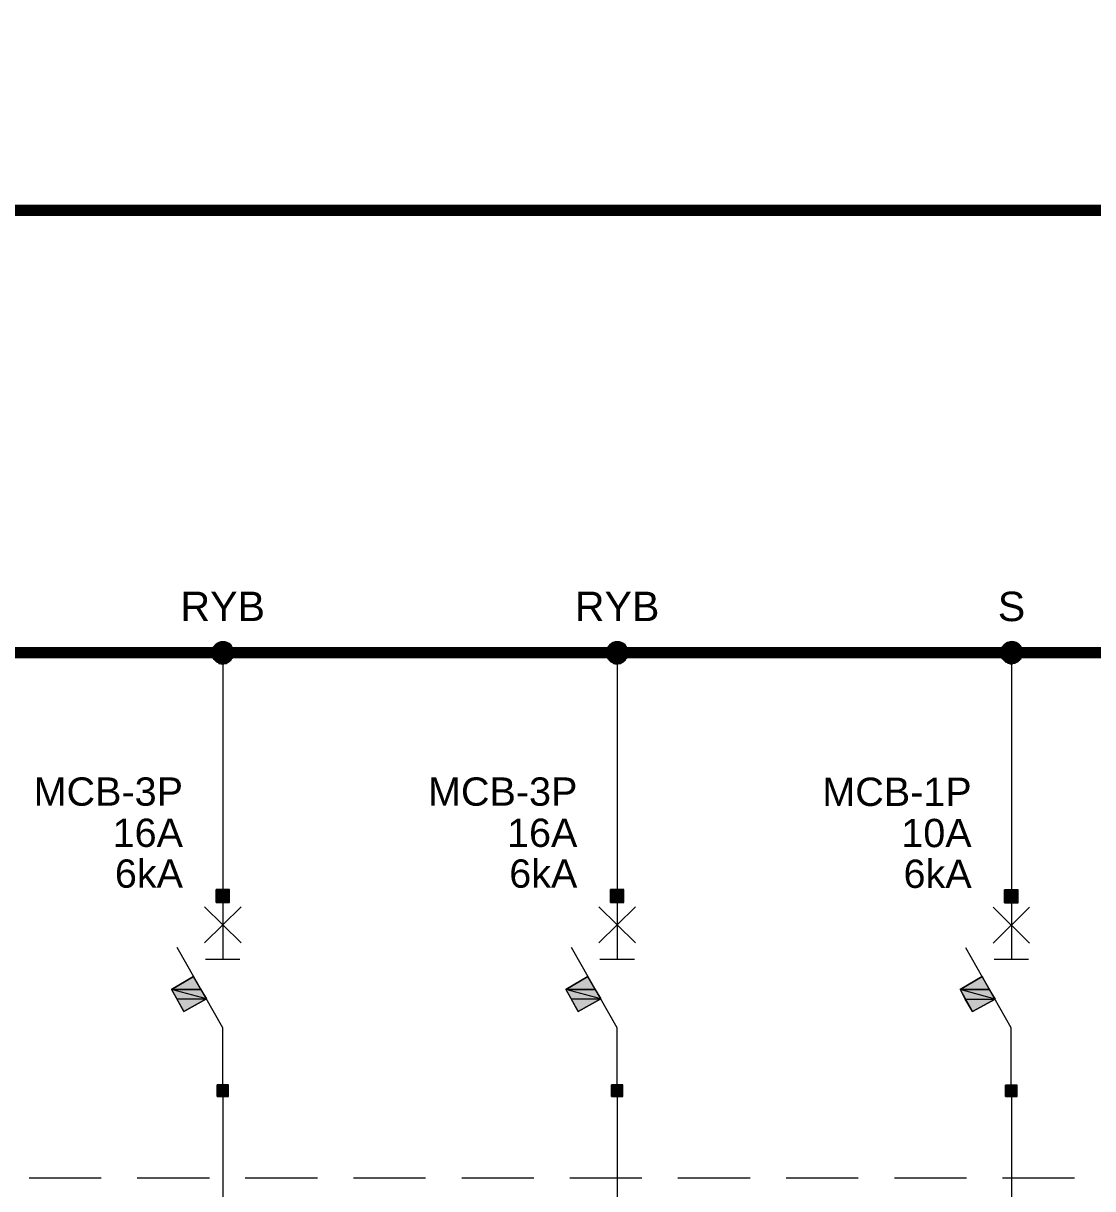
# Model space of a CAD drawing. Header units: millimetres. Extents: x -33055 to 42243, y -56860 to 24450.
# Drawn here: x 21385 to 30802, y -26714 to -16450 of the extents above; entities that cross this region are included whole.
import ezdxf
from ezdxf.enums import TextEntityAlignment as Align

# ---------------------------------------------------------------- set-up
doc = ezdxf.new("R2010")
doc.units = ezdxf.units.MM
for name, color, linetype in [('E-BUSBAR', 7, 'Continuous'), ('E-CTRL', 7, 'Continuous'), ('E-SLD', 7, 'Continuous'), ('E-TEXT', 7, 'Continuous')]:
    doc.layers.add(name, color=color, linetype=linetype)
doc.styles.add('ARIAL', font='arial.ttf')

msp = doc.modelspace()

# ---------------------------------------------------------------- hatches: boundary and pattern name
at = {"layer": 'E-SLD'}
h = msp.add_hatch(color=7, dxfattribs=at)
h.dxf.hatch_style = 1
h.paths.add_polyline_path([(23230, -21960), (23053, -21960), (23230, -21968), (23230, -21960)])
h.paths.add_polyline_path([(23053, -21960), (23230, -21968), (23048, -21968), (23053, -21960)])
h = msp.add_hatch(color=7, dxfattribs=at)
h.dxf.hatch_style = 1
h.paths.add_polyline_path([(23226, -21952), (23057, -21952), (23230, -21960), (23226, -21952)])
h.paths.add_polyline_path([(23057, -21952), (23230, -21960), (23053, -21960), (23057, -21952)])
h = msp.add_hatch(color=7, dxfattribs=at)
h.dxf.hatch_style = 1
h.paths.add_polyline_path([(23222, -21943), (23061, -21943), (23226, -21952), (23222, -21943)])
h.paths.add_polyline_path([(23061, -21943), (23226, -21952), (23057, -21952), (23061, -21943)])
h = msp.add_hatch(color=7, dxfattribs=at)
h.dxf.hatch_style = 1
h.paths.add_polyline_path([(23213, -21935), (23065, -21935), (23222, -21943), (23213, -21935)])
h.paths.add_polyline_path([(23065, -21935), (23222, -21943), (23061, -21943), (23065, -21935)])
h = msp.add_hatch(color=7, dxfattribs=at)
h.dxf.hatch_style = 1
h.paths.add_polyline_path([(23209, -21930), (23074, -21930), (23213, -21935), (23209, -21930)])
h.paths.add_polyline_path([(23074, -21930), (23213, -21935), (23065, -21935), (23074, -21930)])
h = msp.add_hatch(color=7, dxfattribs=at)
h.dxf.hatch_style = 1
h.paths.add_polyline_path([(23201, -21922), (23078, -21922), (23209, -21930), (23201, -21922)])
h.paths.add_polyline_path([(23078, -21922), (23209, -21930), (23074, -21930), (23078, -21922)])
h = msp.add_hatch(color=7, dxfattribs=at)
h.dxf.hatch_style = 1
h.paths.add_polyline_path([(23196, -21918), (23086, -21918), (23201, -21922), (23196, -21918)])
h.paths.add_polyline_path([(23086, -21918), (23201, -21922), (23078, -21922), (23086, -21918)])
h = msp.add_hatch(color=7, dxfattribs=at)
h.dxf.hatch_style = 1
h.paths.add_polyline_path([(23188, -21914), (23091, -21914), (23196, -21918), (23188, -21914)])
h.paths.add_polyline_path([(23091, -21914), (23196, -21918), (23086, -21918), (23091, -21914)])
h = msp.add_hatch(color=7, dxfattribs=at)
h.dxf.hatch_style = 1
h.paths.add_polyline_path([(23179, -21909), (23103, -21909), (23188, -21914), (23179, -21909)])
h.paths.add_polyline_path([(23103, -21909), (23188, -21914), (23091, -21914), (23103, -21909)])
h = msp.add_hatch(color=7, dxfattribs=at)
h.dxf.hatch_style = 1
h.paths.add_polyline_path([(23171, -21905), (23108, -21905), (23179, -21909), (23171, -21905)])
h.paths.add_polyline_path([(23108, -21905), (23179, -21909), (23103, -21909), (23108, -21905)])
h = msp.add_hatch(color=7, dxfattribs=at)
h.dxf.hatch_style = 1
h.paths.add_polyline_path([(23163, -21901), (23120, -21901), (23171, -21905), (23163, -21901)])
h.paths.add_polyline_path([(23120, -21901), (23171, -21905), (23108, -21905), (23120, -21901)])
h = msp.add_hatch(color=7, dxfattribs=at)
h.dxf.hatch_style = 1
h.paths.add_polyline_path([(23150, -21901), (23124, -21901), (23163, -21901), (23150, -21901)])
h.paths.add_polyline_path([(23124, -21901), (23163, -21901), (23120, -21901), (23124, -21901)])
h = msp.add_hatch(color=7, dxfattribs=at)
h.dxf.hatch_style = 1
h.paths.add_polyline_path([(23146, -21901), (23150, -21901), (23124, -21901), (23146, -21901)])
h = msp.add_hatch(color=7, dxfattribs=at)
h.dxf.hatch_style = 1
h.paths.add_polyline_path([(26703, -21960), (26526, -21960), (26703, -21968), (26703, -21960)])
h.paths.add_polyline_path([(26526, -21960), (26703, -21968), (26521, -21968), (26526, -21960)])
h = msp.add_hatch(color=7, dxfattribs=at)
h.dxf.hatch_style = 1
h.paths.add_polyline_path([(26699, -21952), (26530, -21952), (26703, -21960), (26699, -21952)])
h.paths.add_polyline_path([(26530, -21952), (26703, -21960), (26526, -21960), (26530, -21952)])
h = msp.add_hatch(color=7, dxfattribs=at)
h.dxf.hatch_style = 1
h.paths.add_polyline_path([(26695, -21943), (26534, -21943), (26699, -21952), (26695, -21943)])
h.paths.add_polyline_path([(26534, -21943), (26699, -21952), (26530, -21952), (26534, -21943)])
h = msp.add_hatch(color=7, dxfattribs=at)
h.dxf.hatch_style = 1
h.paths.add_polyline_path([(26686, -21935), (26538, -21935), (26695, -21943), (26686, -21935)])
h.paths.add_polyline_path([(26538, -21935), (26695, -21943), (26534, -21943), (26538, -21935)])
h = msp.add_hatch(color=7, dxfattribs=at)
h.dxf.hatch_style = 1
h.paths.add_polyline_path([(26682, -21930), (26547, -21930), (26686, -21935), (26682, -21930)])
h.paths.add_polyline_path([(26547, -21930), (26686, -21935), (26538, -21935), (26547, -21930)])
h = msp.add_hatch(color=7, dxfattribs=at)
h.dxf.hatch_style = 1
h.paths.add_polyline_path([(26674, -21922), (26551, -21922), (26682, -21930), (26674, -21922)])
h.paths.add_polyline_path([(26551, -21922), (26682, -21930), (26547, -21930), (26551, -21922)])
h = msp.add_hatch(color=7, dxfattribs=at)
h.dxf.hatch_style = 1
h.paths.add_polyline_path([(26669, -21918), (26559, -21918), (26674, -21922), (26669, -21918)])
h.paths.add_polyline_path([(26559, -21918), (26674, -21922), (26551, -21922), (26559, -21918)])
h = msp.add_hatch(color=7, dxfattribs=at)
h.dxf.hatch_style = 1
h.paths.add_polyline_path([(26661, -21914), (26564, -21914), (26669, -21918), (26661, -21914)])
h.paths.add_polyline_path([(26564, -21914), (26669, -21918), (26559, -21918), (26564, -21914)])
h = msp.add_hatch(color=7, dxfattribs=at)
h.dxf.hatch_style = 1
h.paths.add_polyline_path([(26652, -21909), (26576, -21909), (26661, -21914), (26652, -21909)])
h.paths.add_polyline_path([(26576, -21909), (26661, -21914), (26564, -21914), (26576, -21909)])
h = msp.add_hatch(color=7, dxfattribs=at)
h.dxf.hatch_style = 1
h.paths.add_polyline_path([(26644, -21905), (26581, -21905), (26652, -21909), (26644, -21905)])
h.paths.add_polyline_path([(26581, -21905), (26652, -21909), (26576, -21909), (26581, -21905)])
h = msp.add_hatch(color=7, dxfattribs=at)
h.dxf.hatch_style = 1
h.paths.add_polyline_path([(26636, -21901), (26593, -21901), (26644, -21905), (26636, -21901)])
h.paths.add_polyline_path([(26593, -21901), (26644, -21905), (26581, -21905), (26593, -21901)])
h = msp.add_hatch(color=7, dxfattribs=at)
h.dxf.hatch_style = 1
h.paths.add_polyline_path([(26623, -21901), (26597, -21901), (26636, -21901), (26623, -21901)])
h.paths.add_polyline_path([(26597, -21901), (26636, -21901), (26593, -21901), (26597, -21901)])
h = msp.add_hatch(color=7, dxfattribs=at)
h.dxf.hatch_style = 1
h.paths.add_polyline_path([(26619, -21901), (26623, -21901), (26597, -21901), (26619, -21901)])
h = msp.add_hatch(color=7, dxfattribs=at)
h.dxf.hatch_style = 1
h.paths.add_polyline_path([(30176, -21959), (29999, -21959), (30176, -21967), (30176, -21959)])
h.paths.add_polyline_path([(29999, -21959), (30176, -21967), (29995, -21967), (29999, -21959)])
h = msp.add_hatch(color=7, dxfattribs=at)
h.dxf.hatch_style = 1
h.paths.add_polyline_path([(30172, -21950), (30003, -21950), (30176, -21959), (30172, -21950)])
h.paths.add_polyline_path([(30003, -21950), (30176, -21959), (29999, -21959), (30003, -21950)])
h = msp.add_hatch(color=7, dxfattribs=at)
h.dxf.hatch_style = 1
h.paths.add_polyline_path([(30168, -21942), (30007, -21942), (30172, -21950), (30168, -21942)])
h.paths.add_polyline_path([(30007, -21942), (30172, -21950), (30003, -21950), (30007, -21942)])
h = msp.add_hatch(color=7, dxfattribs=at)
h.dxf.hatch_style = 1
h.paths.add_polyline_path([(30159, -21938), (30012, -21938), (30168, -21942), (30159, -21938)])
h.paths.add_polyline_path([(30012, -21938), (30168, -21942), (30007, -21942), (30012, -21938)])
h = msp.add_hatch(color=7, dxfattribs=at)
h.dxf.hatch_style = 1
h.paths.add_polyline_path([(30155, -21929), (30020, -21929), (30159, -21938), (30155, -21929)])
h.paths.add_polyline_path([(30020, -21929), (30159, -21938), (30012, -21938), (30020, -21929)])
h = msp.add_hatch(color=7, dxfattribs=at)
h.dxf.hatch_style = 1
h.paths.add_polyline_path([(30147, -21921), (30024, -21921), (30155, -21929), (30147, -21921)])
h.paths.add_polyline_path([(30024, -21921), (30155, -21929), (30020, -21929), (30024, -21921)])
h = msp.add_hatch(color=7, dxfattribs=at)
h.dxf.hatch_style = 1
h.paths.add_polyline_path([(30142, -21917), (30033, -21917), (30147, -21921), (30142, -21917)])
h.paths.add_polyline_path([(30033, -21917), (30147, -21921), (30024, -21921), (30033, -21917)])
h = msp.add_hatch(color=7, dxfattribs=at)
h.dxf.hatch_style = 1
h.paths.add_polyline_path([(30134, -21912), (30037, -21912), (30142, -21917), (30134, -21912)])
h.paths.add_polyline_path([(30037, -21912), (30142, -21917), (30033, -21917), (30037, -21912)])
h = msp.add_hatch(color=7, dxfattribs=at)
h.dxf.hatch_style = 1
h.paths.add_polyline_path([(30126, -21908), (30050, -21908), (30134, -21912), (30126, -21908)])
h.paths.add_polyline_path([(30050, -21908), (30134, -21912), (30037, -21912), (30050, -21908)])
h = msp.add_hatch(color=7, dxfattribs=at)
h.dxf.hatch_style = 1
h.paths.add_polyline_path([(30117, -21904), (30054, -21904), (30126, -21908), (30117, -21904)])
h.paths.add_polyline_path([(30054, -21904), (30126, -21908), (30050, -21908), (30054, -21904)])
h = msp.add_hatch(color=7, dxfattribs=at)
h.dxf.hatch_style = 1
h.paths.add_polyline_path([(30109, -21904), (30066, -21904), (30117, -21904), (30109, -21904)])
h.paths.add_polyline_path([(30066, -21904), (30117, -21904), (30054, -21904), (30066, -21904)])
h = msp.add_hatch(color=7, dxfattribs=at)
h.dxf.hatch_style = 1
h.paths.add_polyline_path([(30096, -21900), (30071, -21900), (30109, -21904), (30096, -21900)])
h.paths.add_polyline_path([(30071, -21900), (30109, -21904), (30066, -21904), (30071, -21900)])
h = msp.add_hatch(color=7, dxfattribs=at)
h.dxf.hatch_style = 1
h.paths.add_polyline_path([(30092, -21900), (30096, -21900), (30071, -21900), (30092, -21900)])
h = msp.add_hatch(color=7, dxfattribs=at)
h.dxf.hatch_style = 1
h.paths.add_polyline_path([(23234, -21977), (23048, -21977), (23234, -21985), (23234, -21977)])
h.paths.add_polyline_path([(23048, -21977), (23234, -21985), (23044, -21985), (23048, -21977)])
h = msp.add_hatch(color=7, dxfattribs=at)
h.dxf.hatch_style = 1
h.paths.add_polyline_path([(23234, -21985), (23044, -21985), (23234, -21994), (23234, -21985)])
h.paths.add_polyline_path([(23044, -21985), (23234, -21994), (23044, -21994), (23044, -21985)])
h = msp.add_hatch(color=7, dxfattribs=at)
h.dxf.hatch_style = 1
h.paths.add_polyline_path([(23234, -21994), (23044, -21994), (23234, -22002), (23234, -21994)])
h.paths.add_polyline_path([(23044, -21994), (23234, -22002), (23044, -22002), (23044, -21994)])
h = msp.add_hatch(color=7, dxfattribs=at)
h.dxf.hatch_style = 1
h.paths.add_polyline_path([(23234, -22002), (23044, -22002), (23234, -22015), (23234, -22002)])
h.paths.add_polyline_path([(23044, -22002), (23234, -22015), (23048, -22015), (23044, -22002)])
h = msp.add_hatch(color=7, dxfattribs=at)
h.dxf.hatch_style = 1
h.paths.add_polyline_path([(23230, -21968), (23048, -21968), (23234, -21977), (23230, -21968)])
h.paths.add_polyline_path([(23048, -21968), (23234, -21977), (23048, -21977), (23048, -21968)])
h = msp.add_hatch(color=7, dxfattribs=at)
h.dxf.hatch_style = 1
h.paths.add_polyline_path([(23234, -22015), (23048, -22015), (23230, -22023), (23234, -22015)])
h.paths.add_polyline_path([(23048, -22015), (23230, -22023), (23048, -22023), (23048, -22015)])
h = msp.add_hatch(color=7, dxfattribs=at)
h.dxf.hatch_style = 1
h.paths.add_polyline_path([(23230, -22023), (23048, -22023), (23230, -22032), (23230, -22023)])
h.paths.add_polyline_path([(23048, -22023), (23230, -22032), (23053, -22032), (23048, -22023)])
h = msp.add_hatch(color=7, dxfattribs=at)
h.dxf.hatch_style = 1
h.paths.add_polyline_path([(23230, -22032), (23053, -22032), (23226, -22040), (23230, -22032)])
h.paths.add_polyline_path([(23053, -22032), (23226, -22040), (23057, -22040), (23053, -22032)])
h = msp.add_hatch(color=7, dxfattribs=at)
h.dxf.hatch_style = 1
h.paths.add_polyline_path([(23226, -22040), (23057, -22040), (23222, -22044), (23226, -22040)])
h.paths.add_polyline_path([(23057, -22040), (23222, -22044), (23061, -22044), (23057, -22040)])
h = msp.add_hatch(color=7, dxfattribs=at)
h.dxf.hatch_style = 1
h.paths.add_polyline_path([(23222, -22044), (23061, -22044), (23213, -22053), (23222, -22044)])
h.paths.add_polyline_path([(23061, -22044), (23213, -22053), (23065, -22053), (23061, -22044)])
h = msp.add_hatch(color=7, dxfattribs=at)
h.dxf.hatch_style = 1
h.paths.add_polyline_path([(23213, -22053), (23065, -22053), (23209, -22061), (23213, -22053)])
h.paths.add_polyline_path([(23065, -22053), (23209, -22061), (23074, -22061), (23065, -22053)])
h = msp.add_hatch(color=7, dxfattribs=at)
h.dxf.hatch_style = 1
h.paths.add_polyline_path([(23209, -22061), (23074, -22061), (23201, -22066), (23209, -22061)])
h.paths.add_polyline_path([(23074, -22061), (23201, -22066), (23078, -22066), (23074, -22061)])
h = msp.add_hatch(color=7, dxfattribs=at)
h.dxf.hatch_style = 1
h.paths.add_polyline_path([(23201, -22066), (23078, -22066), (23196, -22074), (23201, -22066)])
h.paths.add_polyline_path([(23078, -22066), (23196, -22074), (23086, -22074), (23078, -22066)])
h = msp.add_hatch(color=7, dxfattribs=at)
h.dxf.hatch_style = 1
h.paths.add_polyline_path([(26707, -21977), (26521, -21977), (26707, -21985), (26707, -21977)])
h.paths.add_polyline_path([(26521, -21977), (26707, -21985), (26517, -21985), (26521, -21977)])
h = msp.add_hatch(color=7, dxfattribs=at)
h.dxf.hatch_style = 1
h.paths.add_polyline_path([(26707, -21985), (26517, -21985), (26707, -21994), (26707, -21985)])
h.paths.add_polyline_path([(26517, -21985), (26707, -21994), (26517, -21994), (26517, -21985)])
h = msp.add_hatch(color=7, dxfattribs=at)
h.dxf.hatch_style = 1
h.paths.add_polyline_path([(26707, -21994), (26517, -21994), (26707, -22002), (26707, -21994)])
h.paths.add_polyline_path([(26517, -21994), (26707, -22002), (26517, -22002), (26517, -21994)])
h = msp.add_hatch(color=7, dxfattribs=at)
h.dxf.hatch_style = 1
h.paths.add_polyline_path([(26707, -22002), (26517, -22002), (26707, -22015), (26707, -22002)])
h.paths.add_polyline_path([(26517, -22002), (26707, -22015), (26521, -22015), (26517, -22002)])
h = msp.add_hatch(color=7, dxfattribs=at)
h.dxf.hatch_style = 1
h.paths.add_polyline_path([(26703, -21968), (26521, -21968), (26707, -21977), (26703, -21968)])
h.paths.add_polyline_path([(26521, -21968), (26707, -21977), (26521, -21977), (26521, -21968)])
h = msp.add_hatch(color=7, dxfattribs=at)
h.dxf.hatch_style = 1
h.paths.add_polyline_path([(26707, -22015), (26521, -22015), (26703, -22023), (26707, -22015)])
h.paths.add_polyline_path([(26521, -22015), (26703, -22023), (26521, -22023), (26521, -22015)])
h = msp.add_hatch(color=7, dxfattribs=at)
h.dxf.hatch_style = 1
h.paths.add_polyline_path([(26703, -22023), (26521, -22023), (26703, -22032), (26703, -22023)])
h.paths.add_polyline_path([(26521, -22023), (26703, -22032), (26526, -22032), (26521, -22023)])
h = msp.add_hatch(color=7, dxfattribs=at)
h.dxf.hatch_style = 1
h.paths.add_polyline_path([(26703, -22032), (26526, -22032), (26699, -22040), (26703, -22032)])
h.paths.add_polyline_path([(26526, -22032), (26699, -22040), (26530, -22040), (26526, -22032)])
h = msp.add_hatch(color=7, dxfattribs=at)
h.dxf.hatch_style = 1
h.paths.add_polyline_path([(26699, -22040), (26530, -22040), (26695, -22044), (26699, -22040)])
h.paths.add_polyline_path([(26530, -22040), (26695, -22044), (26534, -22044), (26530, -22040)])
h = msp.add_hatch(color=7, dxfattribs=at)
h.dxf.hatch_style = 1
h.paths.add_polyline_path([(26695, -22044), (26534, -22044), (26686, -22053), (26695, -22044)])
h.paths.add_polyline_path([(26534, -22044), (26686, -22053), (26538, -22053), (26534, -22044)])
h = msp.add_hatch(color=7, dxfattribs=at)
h.dxf.hatch_style = 1
h.paths.add_polyline_path([(26686, -22053), (26538, -22053), (26682, -22061), (26686, -22053)])
h.paths.add_polyline_path([(26538, -22053), (26682, -22061), (26547, -22061), (26538, -22053)])
h = msp.add_hatch(color=7, dxfattribs=at)
h.dxf.hatch_style = 1
h.paths.add_polyline_path([(26682, -22061), (26547, -22061), (26674, -22066), (26682, -22061)])
h.paths.add_polyline_path([(26547, -22061), (26674, -22066), (26551, -22066), (26547, -22061)])
h = msp.add_hatch(color=7, dxfattribs=at)
h.dxf.hatch_style = 1
h.paths.add_polyline_path([(26674, -22066), (26551, -22066), (26669, -22074), (26674, -22066)])
h.paths.add_polyline_path([(26551, -22066), (26669, -22074), (26559, -22074), (26551, -22066)])
h = msp.add_hatch(color=7, dxfattribs=at)
h.dxf.hatch_style = 1
h.paths.add_polyline_path([(30180, -21976), (29995, -21976), (30180, -21984), (30180, -21976)])
h.paths.add_polyline_path([(29995, -21976), (30180, -21984), (29990, -21984), (29995, -21976)])
h = msp.add_hatch(color=7, dxfattribs=at)
h.dxf.hatch_style = 1
h.paths.add_polyline_path([(30180, -21984), (29990, -21984), (30180, -21993), (30180, -21984)])
h.paths.add_polyline_path([(29990, -21984), (30180, -21993), (29990, -21993), (29990, -21984)])
h = msp.add_hatch(color=7, dxfattribs=at)
h.dxf.hatch_style = 1
h.paths.add_polyline_path([(30180, -21993), (29990, -21993), (30180, -22005), (30180, -21993)])
h.paths.add_polyline_path([(29990, -21993), (30180, -22005), (29990, -22005), (29990, -21993)])
h = msp.add_hatch(color=7, dxfattribs=at)
h.dxf.hatch_style = 1
h.paths.add_polyline_path([(30180, -22005), (29990, -22005), (30180, -22014), (30180, -22005)])
h.paths.add_polyline_path([(29990, -22005), (30180, -22014), (29995, -22014), (29990, -22005)])
h = msp.add_hatch(color=7, dxfattribs=at)
h.dxf.hatch_style = 1
h.paths.add_polyline_path([(30176, -21967), (29995, -21967), (30180, -21976), (30176, -21967)])
h.paths.add_polyline_path([(29995, -21967), (30180, -21976), (29995, -21976), (29995, -21967)])
h = msp.add_hatch(color=7, dxfattribs=at)
h.dxf.hatch_style = 1
h.paths.add_polyline_path([(30180, -22014), (29995, -22014), (30176, -22022), (30180, -22014)])
h.paths.add_polyline_path([(29995, -22014), (30176, -22022), (29995, -22022), (29995, -22014)])
h = msp.add_hatch(color=7, dxfattribs=at)
h.dxf.hatch_style = 1
h.paths.add_polyline_path([(30176, -22022), (29995, -22022), (30176, -22031), (30176, -22022)])
h.paths.add_polyline_path([(29995, -22022), (30176, -22031), (29999, -22031), (29995, -22022)])
h = msp.add_hatch(color=7, dxfattribs=at)
h.dxf.hatch_style = 1
h.paths.add_polyline_path([(30176, -22031), (29999, -22031), (30172, -22039), (30176, -22031)])
h.paths.add_polyline_path([(29999, -22031), (30172, -22039), (30003, -22039), (29999, -22031)])
h = msp.add_hatch(color=7, dxfattribs=at)
h.dxf.hatch_style = 1
h.paths.add_polyline_path([(30172, -22039), (30003, -22039), (30168, -22047), (30172, -22039)])
h.paths.add_polyline_path([(30003, -22039), (30168, -22047), (30007, -22047), (30003, -22039)])
h = msp.add_hatch(color=7, dxfattribs=at)
h.dxf.hatch_style = 1
h.paths.add_polyline_path([(30168, -22047), (30007, -22047), (30159, -22052), (30168, -22047)])
h.paths.add_polyline_path([(30007, -22047), (30159, -22052), (30012, -22052), (30007, -22047)])
h = msp.add_hatch(color=7, dxfattribs=at)
h.dxf.hatch_style = 1
h.paths.add_polyline_path([(30159, -22052), (30012, -22052), (30155, -22060), (30159, -22052)])
h.paths.add_polyline_path([(30012, -22052), (30155, -22060), (30020, -22060), (30012, -22052)])
h = msp.add_hatch(color=7, dxfattribs=at)
h.dxf.hatch_style = 1
h.paths.add_polyline_path([(30155, -22060), (30020, -22060), (30147, -22064), (30155, -22060)])
h.paths.add_polyline_path([(30020, -22060), (30147, -22064), (30024, -22064), (30020, -22060)])
h = msp.add_hatch(color=7, dxfattribs=at)
h.dxf.hatch_style = 1
h.paths.add_polyline_path([(30147, -22064), (30024, -22064), (30142, -22073), (30147, -22064)])
h.paths.add_polyline_path([(30024, -22064), (30142, -22073), (30033, -22073), (30024, -22064)])
h = msp.add_hatch(color=7, dxfattribs=at)
h.dxf.hatch_style = 1
h.paths.add_polyline_path([(23196, -22074), (23086, -22074), (23188, -22078), (23196, -22074)])
h.paths.add_polyline_path([(23086, -22074), (23188, -22078), (23091, -22078), (23086, -22074)])
h = msp.add_hatch(color=7, dxfattribs=at)
h.dxf.hatch_style = 1
h.paths.add_polyline_path([(23188, -22078), (23091, -22078), (23179, -22082), (23188, -22078)])
h.paths.add_polyline_path([(23091, -22078), (23179, -22082), (23103, -22082), (23091, -22078)])
h = msp.add_hatch(color=7, dxfattribs=at)
h.dxf.hatch_style = 1
h.paths.add_polyline_path([(23179, -22082), (23103, -22082), (23171, -22087), (23179, -22082)])
h.paths.add_polyline_path([(23103, -22082), (23171, -22087), (23108, -22087), (23103, -22082)])
h = msp.add_hatch(color=7, dxfattribs=at)
h.dxf.hatch_style = 1
h.paths.add_polyline_path([(23171, -22087), (23108, -22087), (23163, -22087), (23171, -22087)])
h.paths.add_polyline_path([(23108, -22087), (23163, -22087), (23120, -22087), (23108, -22087)])
h = msp.add_hatch(color=7, dxfattribs=at)
h.dxf.hatch_style = 1
h.paths.add_polyline_path([(23120, -22087), (23124, -22091), (23150, -22091), (23120, -22087)])
h.paths.add_polyline_path([(23124, -22091), (23150, -22091), (23146, -22091), (23124, -22091)])
h = msp.add_hatch(color=7, dxfattribs=at)
h.dxf.hatch_style = 1
h.paths.add_polyline_path([(23120, -22087), (23163, -22087), (23150, -22091), (23120, -22087)])
h = msp.add_hatch(color=7, dxfattribs=at)
h.dxf.hatch_style = 1
h.paths.add_polyline_path([(26669, -22074), (26559, -22074), (26661, -22078), (26669, -22074)])
h.paths.add_polyline_path([(26559, -22074), (26661, -22078), (26564, -22078), (26559, -22074)])
h = msp.add_hatch(color=7, dxfattribs=at)
h.dxf.hatch_style = 1
h.paths.add_polyline_path([(26661, -22078), (26564, -22078), (26652, -22082), (26661, -22078)])
h.paths.add_polyline_path([(26564, -22078), (26652, -22082), (26576, -22082), (26564, -22078)])
h = msp.add_hatch(color=7, dxfattribs=at)
h.dxf.hatch_style = 1
h.paths.add_polyline_path([(26652, -22082), (26576, -22082), (26644, -22087), (26652, -22082)])
h.paths.add_polyline_path([(26576, -22082), (26644, -22087), (26581, -22087), (26576, -22082)])
h = msp.add_hatch(color=7, dxfattribs=at)
h.dxf.hatch_style = 1
h.paths.add_polyline_path([(26644, -22087), (26581, -22087), (26636, -22087), (26644, -22087)])
h.paths.add_polyline_path([(26581, -22087), (26636, -22087), (26593, -22087), (26581, -22087)])
h = msp.add_hatch(color=7, dxfattribs=at)
h.dxf.hatch_style = 1
h.paths.add_polyline_path([(26593, -22087), (26597, -22091), (26623, -22091), (26593, -22087)])
h.paths.add_polyline_path([(26597, -22091), (26623, -22091), (26619, -22091), (26597, -22091)])
h = msp.add_hatch(color=7, dxfattribs=at)
h.dxf.hatch_style = 1
h.paths.add_polyline_path([(26593, -22087), (26636, -22087), (26623, -22091), (26593, -22087)])
h = msp.add_hatch(color=7, dxfattribs=at)
h.dxf.hatch_style = 1
h.paths.add_polyline_path([(30142, -22073), (30033, -22073), (30134, -22077), (30142, -22073)])
h.paths.add_polyline_path([(30033, -22073), (30134, -22077), (30037, -22077), (30033, -22073)])
h = msp.add_hatch(color=7, dxfattribs=at)
h.dxf.hatch_style = 1
h.paths.add_polyline_path([(30134, -22077), (30037, -22077), (30126, -22081), (30134, -22077)])
h.paths.add_polyline_path([(30037, -22077), (30126, -22081), (30050, -22081), (30037, -22077)])
h = msp.add_hatch(color=7, dxfattribs=at)
h.dxf.hatch_style = 1
h.paths.add_polyline_path([(30126, -22081), (30050, -22081), (30117, -22085), (30126, -22081)])
h.paths.add_polyline_path([(30050, -22081), (30117, -22085), (30054, -22085), (30050, -22081)])
h = msp.add_hatch(color=7, dxfattribs=at)
h.dxf.hatch_style = 1
h.paths.add_polyline_path([(30117, -22085), (30054, -22085), (30109, -22085), (30117, -22085)])
h.paths.add_polyline_path([(30054, -22085), (30109, -22085), (30066, -22085), (30054, -22085)])
h = msp.add_hatch(color=7, dxfattribs=at)
h.dxf.hatch_style = 1
h.paths.add_polyline_path([(30066, -22085), (30071, -22090), (30096, -22090), (30066, -22085)])
h.paths.add_polyline_path([(30071, -22090), (30096, -22090), (30092, -22090), (30071, -22090)])
h = msp.add_hatch(color=7, dxfattribs=at)
h.dxf.hatch_style = 1
h.paths.add_polyline_path([(30066, -22085), (30109, -22085), (30096, -22090), (30066, -22085)])
h = msp.add_hatch(color=7, dxfattribs=at)
h.dxf.hatch_style = 1
h.paths.add_polyline_path([(23201, -24080), (23082, -24080), (23201, -24194), (23201, -24080)])
h.paths.add_polyline_path([(23082, -24080), (23201, -24194), (23082, -24194), (23082, -24080)])
h = msp.add_hatch(color=7, dxfattribs=at)
h.dxf.hatch_style = 1
h.paths.add_polyline_path([(26674, -24080), (26555, -24080), (26674, -24194), (26674, -24080)])
h.paths.add_polyline_path([(26555, -24080), (26674, -24194), (26555, -24194), (26555, -24080)])
h = msp.add_hatch(color=7, dxfattribs=at)
h.dxf.hatch_style = 1
h.paths.add_polyline_path([(30145, -24082), (30026, -24082), (30145, -24196), (30145, -24082)])
h.paths.add_polyline_path([(30026, -24082), (30145, -24196), (30026, -24196), (30026, -24082)])
h = msp.add_hatch(color=7, dxfattribs=at)
h.dxf.hatch_style = 1
h.paths.add_polyline_path([(22884, -24845), (22947, -24959), (22689, -24959), (22884, -24845)])
h = msp.add_hatch(color=7, dxfattribs=at)
h.dxf.hatch_style = 1
h.paths.add_polyline_path([(26357, -24845), (26420, -24959), (26162, -24959), (26357, -24845)])
h = msp.add_hatch(color=7, dxfattribs=at)
h.dxf.hatch_style = 1
h.paths.add_polyline_path([(29828, -24846), (29891, -24960), (29634, -24960), (29828, -24846)])
h = msp.add_hatch(color=7, dxfattribs=at)
h.dxf.hatch_style = 1
h.paths.add_polyline_path([(22689, -24959), (22736, -25043), (22998, -25043), (22689, -24959)])
h.paths.add_polyline_path([(22736, -25043), (22998, -25043), (22799, -25153), (22736, -25043)])
h = msp.add_hatch(color=7, dxfattribs=at)
h.dxf.hatch_style = 1
h.paths.add_polyline_path([(22689, -24959), (22947, -24959), (22998, -25043), (22689, -24959)])
h = msp.add_hatch(color=7, dxfattribs=at)
h.dxf.hatch_style = 1
h.paths.add_polyline_path([(26162, -24959), (26209, -25043), (26471, -25043), (26162, -24959)])
h.paths.add_polyline_path([(26209, -25043), (26471, -25043), (26272, -25153), (26209, -25043)])
h = msp.add_hatch(color=7, dxfattribs=at)
h.dxf.hatch_style = 1
h.paths.add_polyline_path([(26162, -24959), (26420, -24959), (26471, -25043), (26162, -24959)])
h = msp.add_hatch(color=7, dxfattribs=at)
h.dxf.hatch_style = 1
h.paths.add_polyline_path([(29634, -24960), (29680, -25045), (29942, -25045), (29634, -24960)])
h.paths.add_polyline_path([(29680, -25045), (29942, -25045), (29743, -25155), (29680, -25045)])
h = msp.add_hatch(color=7, dxfattribs=at)
h.dxf.hatch_style = 1
h.paths.add_polyline_path([(29634, -24960), (29891, -24960), (29942, -25045), (29634, -24960)])
h = msp.add_hatch(color=7, dxfattribs=at)
h.dxf.hatch_style = 1
h.paths.add_polyline_path([(23192, -25799), (23091, -25799), (23192, -25901), (23192, -25799)])
h.paths.add_polyline_path([(23091, -25799), (23192, -25901), (23091, -25901), (23091, -25799)])
h = msp.add_hatch(color=7, dxfattribs=at)
h.dxf.hatch_style = 1
h.paths.add_polyline_path([(26665, -25799), (26564, -25799), (26665, -25901), (26665, -25799)])
h.paths.add_polyline_path([(26564, -25799), (26665, -25901), (26564, -25901), (26564, -25799)])
h = msp.add_hatch(color=7, dxfattribs=at)
h.dxf.hatch_style = 1
h.paths.add_polyline_path([(30136, -25801), (30035, -25801), (30136, -25902), (30136, -25801)])
h.paths.add_polyline_path([(30035, -25801), (30136, -25902), (30035, -25902), (30035, -25801)])

# ---------------------------------------------------------------- linework, layer by layer
at = {"layer": 'E-BUSBAR', "const_width": 100}
for points in [[(35929, -3560), (35929, -18097), (-25829, -18097), (-25829, -21994)], [(-25829, -21994), (35929, -21994)]]:
    msp.add_lwpolyline(points, dxfattribs=at)
at = {"layer": 'E-CTRL', "color": 7, "lineweight": 0}
for p, q in [((21436, -26618), (22070, -26618)), ((22388, -26618), (23023, -26618)), ((23340, -26618), (23976, -26618)), ((24293, -26618), (24928, -26618)), ((25246, -26618), (25880, -26618)), ((26198, -26618), (26833, -26618)), ((27150, -26618), (27786, -26618)), ((28103, -26618), (28738, -26618)), ((29056, -26618), (29690, -26618)), ((30008, -26618), (30643, -26618))]:
    msp.add_line(p, q, dxfattribs=at)
at = {"layer": 'E-SLD', "color": 7, "lineweight": 0}
for p, q in [((23141, -21994), (23141, -24693)), ((26614, -21994), (26614, -24693)), ((30088, -21993), (30088, -24691)), ((22981, -24232), (23302, -24549)), ((23302, -24232), (22981, -24549)), ((26454, -24232), (26775, -24549)), ((26775, -24232), (26454, -24549)), ((29925, -24234), (30246, -24551)), ((30246, -24234), (29925, -24551)), ((22989, -24693), (23293, -24693)), ((26462, -24693), (26766, -24693)), ((29933, -24694), (30237, -24694)), ((23141, -25901), (23141, -28653)), ((26614, -25901), (26614, -28653)), ((30088, -25899), (30088, -28652))]:
    msp.add_line(p, q, dxfattribs=at)
for points in [[(23239, -21992), (23237, -21973), (23231, -21955), (23222, -21939), (23211, -21924), (23197, -21913), (23180, -21904), (23163, -21899), (23144, -21897), (23124, -21899), (23107, -21904), (23090, -21913), (23076, -21924), (23065, -21939), (23056, -21955), (23050, -21973), (23048, -21992), (23050, -22011), (23056, -22029), (23065, -22045), (23076, -22059), (23090, -22070), (23107, -22079), (23124, -22085), (23144, -22087), (23163, -22085), (23180, -22079), (23197, -22070), (23211, -22059), (23222, -22045), (23231, -22029), (23237, -22011), (23239, -21992)], [(23053, -21960), (23230, -21968), (23048, -21968), (23053, -21960)], [(23057, -21952), (23230, -21960), (23053, -21960), (23057, -21952)], [(23230, -21960), (23053, -21960), (23230, -21968), (23230, -21960)], [(23061, -21943), (23226, -21952), (23057, -21952), (23061, -21943)], [(23226, -21952), (23057, -21952), (23230, -21960), (23226, -21952)], [(23065, -21935), (23222, -21943), (23061, -21943), (23065, -21935)], [(23222, -21943), (23061, -21943), (23226, -21952), (23222, -21943)], [(23074, -21930), (23213, -21935), (23065, -21935), (23074, -21930)], [(23213, -21935), (23065, -21935), (23222, -21943), (23213, -21935)], [(23078, -21922), (23209, -21930), (23074, -21930), (23078, -21922)], [(23209, -21930), (23074, -21930), (23213, -21935), (23209, -21930)], [(23086, -21918), (23201, -21922), (23078, -21922), (23086, -21918)], [(23201, -21922), (23078, -21922), (23209, -21930), (23201, -21922)], [(23091, -21914), (23196, -21918), (23086, -21918), (23091, -21914)], [(23196, -21918), (23086, -21918), (23201, -21922), (23196, -21918)], [(23103, -21909), (23188, -21914), (23091, -21914), (23103, -21909)], [(23188, -21914), (23091, -21914), (23196, -21918), (23188, -21914)], [(23108, -21905), (23179, -21909), (23103, -21909), (23108, -21905)], [(23179, -21909), (23103, -21909), (23188, -21914), (23179, -21909)], [(23120, -21901), (23171, -21905), (23108, -21905), (23120, -21901)], [(23171, -21905), (23108, -21905), (23179, -21909), (23171, -21905)], [(23124, -21901), (23163, -21901), (23120, -21901), (23124, -21901)], [(23163, -21901), (23120, -21901), (23171, -21905), (23163, -21901)], [(23146, -21901), (23150, -21901), (23124, -21901), (23146, -21901)], [(23150, -21901), (23124, -21901), (23163, -21901), (23150, -21901)], [(26712, -21992), (26710, -21973), (26704, -21955), (26695, -21939), (26684, -21924), (26670, -21913), (26653, -21904), (26636, -21899), (26617, -21897), (26597, -21899), (26580, -21904), (26563, -21913), (26549, -21924), (26538, -21939), (26529, -21955), (26523, -21973), (26521, -21992), (26523, -22011), (26529, -22029), (26538, -22045), (26549, -22059), (26563, -22070), (26580, -22079), (26597, -22085), (26617, -22087), (26636, -22085), (26653, -22079), (26670, -22070), (26684, -22059), (26695, -22045), (26704, -22029), (26710, -22011), (26712, -21992)], [(26526, -21960), (26703, -21968), (26521, -21968), (26526, -21960)], [(26530, -21952), (26703, -21960), (26526, -21960), (26530, -21952)], [(26703, -21960), (26526, -21960), (26703, -21968), (26703, -21960)], [(26534, -21943), (26699, -21952), (26530, -21952), (26534, -21943)], [(26699, -21952), (26530, -21952), (26703, -21960), (26699, -21952)], [(26538, -21935), (26695, -21943), (26534, -21943), (26538, -21935)], [(26695, -21943), (26534, -21943), (26699, -21952), (26695, -21943)], [(26547, -21930), (26686, -21935), (26538, -21935), (26547, -21930)], [(26686, -21935), (26538, -21935), (26695, -21943), (26686, -21935)], [(26551, -21922), (26682, -21930), (26547, -21930), (26551, -21922)], [(26682, -21930), (26547, -21930), (26686, -21935), (26682, -21930)], [(26559, -21918), (26674, -21922), (26551, -21922), (26559, -21918)], [(26674, -21922), (26551, -21922), (26682, -21930), (26674, -21922)], [(26564, -21914), (26669, -21918), (26559, -21918), (26564, -21914)], [(26669, -21918), (26559, -21918), (26674, -21922), (26669, -21918)], [(26576, -21909), (26661, -21914), (26564, -21914), (26576, -21909)], [(26661, -21914), (26564, -21914), (26669, -21918), (26661, -21914)], [(26581, -21905), (26652, -21909), (26576, -21909), (26581, -21905)], [(26652, -21909), (26576, -21909), (26661, -21914), (26652, -21909)], [(26593, -21901), (26644, -21905), (26581, -21905), (26593, -21901)], [(26644, -21905), (26581, -21905), (26652, -21909), (26644, -21905)], [(26597, -21901), (26636, -21901), (26593, -21901), (26597, -21901)], [(26636, -21901), (26593, -21901), (26644, -21905), (26636, -21901)], [(26619, -21901), (26623, -21901), (26597, -21901), (26619, -21901)], [(26623, -21901), (26597, -21901), (26636, -21901), (26623, -21901)], [(30185, -21990), (30183, -21971), (30177, -21953), (30168, -21937), (30157, -21923), (30143, -21912), (30127, -21903), (30109, -21897), (30090, -21895), (30071, -21897), (30053, -21903), (30037, -21912), (30022, -21923), (30011, -21937), (30002, -21953), (29997, -21971), (29995, -21990), (29997, -22010), (30002, -22027), (30011, -22044), (30022, -22058), (30037, -22069), (30053, -22078), (30071, -22084), (30090, -22085), (30109, -22084), (30127, -22078), (30143, -22069), (30157, -22058), (30168, -22044), (30177, -22027), (30183, -22010), (30185, -21990)], [(29999, -21959), (30176, -21967), (29995, -21967), (29999, -21959)], [(30003, -21950), (30176, -21959), (29999, -21959), (30003, -21950)], [(30176, -21959), (29999, -21959), (30176, -21967), (30176, -21959)], [(30007, -21942), (30172, -21950), (30003, -21950), (30007, -21942)], [(30172, -21950), (30003, -21950), (30176, -21959), (30172, -21950)], [(30012, -21938), (30168, -21942), (30007, -21942), (30012, -21938)], [(30168, -21942), (30007, -21942), (30172, -21950), (30168, -21942)], [(30020, -21929), (30159, -21938), (30012, -21938), (30020, -21929)], [(30159, -21938), (30012, -21938), (30168, -21942), (30159, -21938)], [(30024, -21921), (30155, -21929), (30020, -21929), (30024, -21921)], [(30155, -21929), (30020, -21929), (30159, -21938), (30155, -21929)], [(30033, -21917), (30147, -21921), (30024, -21921), (30033, -21917)], [(30147, -21921), (30024, -21921), (30155, -21929), (30147, -21921)], [(30037, -21912), (30142, -21917), (30033, -21917), (30037, -21912)], [(30142, -21917), (30033, -21917), (30147, -21921), (30142, -21917)], [(30050, -21908), (30134, -21912), (30037, -21912), (30050, -21908)], [(30134, -21912), (30037, -21912), (30142, -21917), (30134, -21912)], [(30054, -21904), (30126, -21908), (30050, -21908), (30054, -21904)], [(30126, -21908), (30050, -21908), (30134, -21912), (30126, -21908)], [(30066, -21904), (30117, -21904), (30054, -21904), (30066, -21904)], [(30117, -21904), (30054, -21904), (30126, -21908), (30117, -21904)], [(30071, -21900), (30109, -21904), (30066, -21904), (30071, -21900)], [(30109, -21904), (30066, -21904), (30117, -21904), (30109, -21904)], [(30092, -21900), (30096, -21900), (30071, -21900), (30092, -21900)], [(30096, -21900), (30071, -21900), (30109, -21904), (30096, -21900)], [(23048, -21977), (23234, -21985), (23044, -21985), (23048, -21977)], [(23234, -21985), (23044, -21985), (23234, -21994), (23234, -21985)], [(23044, -21985), (23234, -21994), (23044, -21994), (23044, -21985)], [(23234, -21994), (23044, -21994), (23234, -22002), (23234, -21994)], [(23044, -21994), (23234, -22002), (23044, -22002), (23044, -21994)], [(23234, -22002), (23044, -22002), (23234, -22015), (23234, -22002)], [(23044, -22002), (23234, -22015), (23048, -22015), (23044, -22002)], [(23230, -21968), (23048, -21968), (23234, -21977), (23230, -21968)], [(23048, -21968), (23234, -21977), (23048, -21977), (23048, -21968)], [(23234, -21977), (23048, -21977), (23234, -21985), (23234, -21977)], [(23234, -22015), (23048, -22015), (23230, -22023), (23234, -22015)], [(23048, -22015), (23230, -22023), (23048, -22023), (23048, -22015)], [(23230, -22023), (23048, -22023), (23230, -22032), (23230, -22023)], [(23048, -22023), (23230, -22032), (23053, -22032), (23048, -22023)], [(23230, -22032), (23053, -22032), (23226, -22040), (23230, -22032)], [(23053, -22032), (23226, -22040), (23057, -22040), (23053, -22032)], [(23226, -22040), (23057, -22040), (23222, -22044), (23226, -22040)], [(23057, -22040), (23222, -22044), (23061, -22044), (23057, -22040)], [(23222, -22044), (23061, -22044), (23213, -22053), (23222, -22044)], [(23061, -22044), (23213, -22053), (23065, -22053), (23061, -22044)], [(23213, -22053), (23065, -22053), (23209, -22061), (23213, -22053)], [(23065, -22053), (23209, -22061), (23074, -22061), (23065, -22053)], [(23209, -22061), (23074, -22061), (23201, -22066), (23209, -22061)], [(23074, -22061), (23201, -22066), (23078, -22066), (23074, -22061)], [(23201, -22066), (23078, -22066), (23196, -22074), (23201, -22066)], [(23078, -22066), (23196, -22074), (23086, -22074), (23078, -22066)], [(26521, -21977), (26707, -21985), (26517, -21985), (26521, -21977)], [(26707, -21985), (26517, -21985), (26707, -21994), (26707, -21985)], [(26517, -21985), (26707, -21994), (26517, -21994), (26517, -21985)], [(26707, -21994), (26517, -21994), (26707, -22002), (26707, -21994)], [(26517, -21994), (26707, -22002), (26517, -22002), (26517, -21994)], [(26707, -22002), (26517, -22002), (26707, -22015), (26707, -22002)], [(26517, -22002), (26707, -22015), (26521, -22015), (26517, -22002)], [(26703, -21968), (26521, -21968), (26707, -21977), (26703, -21968)], [(26521, -21968), (26707, -21977), (26521, -21977), (26521, -21968)], [(26707, -21977), (26521, -21977), (26707, -21985), (26707, -21977)], [(26707, -22015), (26521, -22015), (26703, -22023), (26707, -22015)], [(26521, -22015), (26703, -22023), (26521, -22023), (26521, -22015)], [(26703, -22023), (26521, -22023), (26703, -22032), (26703, -22023)], [(26521, -22023), (26703, -22032), (26526, -22032), (26521, -22023)], [(26703, -22032), (26526, -22032), (26699, -22040), (26703, -22032)], [(26526, -22032), (26699, -22040), (26530, -22040), (26526, -22032)], [(26699, -22040), (26530, -22040), (26695, -22044), (26699, -22040)], [(26530, -22040), (26695, -22044), (26534, -22044), (26530, -22040)], [(26695, -22044), (26534, -22044), (26686, -22053), (26695, -22044)], [(26534, -22044), (26686, -22053), (26538, -22053), (26534, -22044)], [(26686, -22053), (26538, -22053), (26682, -22061), (26686, -22053)], [(26538, -22053), (26682, -22061), (26547, -22061), (26538, -22053)], [(26682, -22061), (26547, -22061), (26674, -22066), (26682, -22061)], [(26547, -22061), (26674, -22066), (26551, -22066), (26547, -22061)], [(26674, -22066), (26551, -22066), (26669, -22074), (26674, -22066)], [(26551, -22066), (26669, -22074), (26559, -22074), (26551, -22066)], [(29995, -21976), (30180, -21984), (29990, -21984), (29995, -21976)], [(30180, -21984), (29990, -21984), (30180, -21993), (30180, -21984)], [(29990, -21984), (30180, -21993), (29990, -21993), (29990, -21984)], [(30180, -21993), (29990, -21993), (30180, -22005), (30180, -21993)], [(29990, -21993), (30180, -22005), (29990, -22005), (29990, -21993)], [(30180, -22005), (29990, -22005), (30180, -22014), (30180, -22005)], [(29990, -22005), (30180, -22014), (29995, -22014), (29990, -22005)], [(30176, -21967), (29995, -21967), (30180, -21976), (30176, -21967)], [(29995, -21967), (30180, -21976), (29995, -21976), (29995, -21967)], [(30180, -21976), (29995, -21976), (30180, -21984), (30180, -21976)], [(30180, -22014), (29995, -22014), (30176, -22022), (30180, -22014)], [(29995, -22014), (30176, -22022), (29995, -22022), (29995, -22014)], [(30176, -22022), (29995, -22022), (30176, -22031), (30176, -22022)], [(29995, -22022), (30176, -22031), (29999, -22031), (29995, -22022)], [(30176, -22031), (29999, -22031), (30172, -22039), (30176, -22031)], [(29999, -22031), (30172, -22039), (30003, -22039), (29999, -22031)], [(30172, -22039), (30003, -22039), (30168, -22047), (30172, -22039)], [(30003, -22039), (30168, -22047), (30007, -22047), (30003, -22039)], [(30168, -22047), (30007, -22047), (30159, -22052), (30168, -22047)], [(30007, -22047), (30159, -22052), (30012, -22052), (30007, -22047)], [(30159, -22052), (30012, -22052), (30155, -22060), (30159, -22052)], [(30012, -22052), (30155, -22060), (30020, -22060), (30012, -22052)], [(30155, -22060), (30020, -22060), (30147, -22064), (30155, -22060)], [(30020, -22060), (30147, -22064), (30024, -22064), (30020, -22060)], [(30147, -22064), (30024, -22064), (30142, -22073), (30147, -22064)], [(30024, -22064), (30142, -22073), (30033, -22073), (30024, -22064)], [(23196, -22074), (23086, -22074), (23188, -22078), (23196, -22074)], [(23086, -22074), (23188, -22078), (23091, -22078), (23086, -22074)], [(23188, -22078), (23091, -22078), (23179, -22082), (23188, -22078)], [(23091, -22078), (23179, -22082), (23103, -22082), (23091, -22078)], [(23179, -22082), (23103, -22082), (23171, -22087), (23179, -22082)], [(23103, -22082), (23171, -22087), (23108, -22087), (23103, -22082)], [(23171, -22087), (23108, -22087), (23163, -22087), (23171, -22087)], [(23108, -22087), (23163, -22087), (23120, -22087), (23108, -22087)], [(23120, -22087), (23124, -22091), (23150, -22091), (23120, -22087)], [(23120, -22087), (23163, -22087), (23150, -22091), (23120, -22087)], [(23124, -22091), (23150, -22091), (23146, -22091), (23124, -22091)], [(26669, -22074), (26559, -22074), (26661, -22078), (26669, -22074)], [(26559, -22074), (26661, -22078), (26564, -22078), (26559, -22074)], [(26661, -22078), (26564, -22078), (26652, -22082), (26661, -22078)], [(26564, -22078), (26652, -22082), (26576, -22082), (26564, -22078)], [(26652, -22082), (26576, -22082), (26644, -22087), (26652, -22082)], [(26576, -22082), (26644, -22087), (26581, -22087), (26576, -22082)], [(26644, -22087), (26581, -22087), (26636, -22087), (26644, -22087)], [(26581, -22087), (26636, -22087), (26593, -22087), (26581, -22087)], [(26593, -22087), (26597, -22091), (26623, -22091), (26593, -22087)], [(26593, -22087), (26636, -22087), (26623, -22091), (26593, -22087)], [(26597, -22091), (26623, -22091), (26619, -22091), (26597, -22091)], [(30142, -22073), (30033, -22073), (30134, -22077), (30142, -22073)], [(30033, -22073), (30134, -22077), (30037, -22077), (30033, -22073)], [(30134, -22077), (30037, -22077), (30126, -22081), (30134, -22077)], [(30037, -22077), (30126, -22081), (30050, -22081), (30037, -22077)], [(30126, -22081), (30050, -22081), (30117, -22085), (30126, -22081)], [(30050, -22081), (30117, -22085), (30054, -22085), (30050, -22081)], [(30117, -22085), (30054, -22085), (30109, -22085), (30117, -22085)], [(30054, -22085), (30109, -22085), (30066, -22085), (30054, -22085)], [(30066, -22085), (30071, -22090), (30096, -22090), (30066, -22085)], [(30066, -22085), (30109, -22085), (30096, -22090), (30066, -22085)], [(30071, -22090), (30096, -22090), (30092, -22090), (30071, -22090)], [(23082, -24080), (23082, -24194), (23201, -24194), (23201, -24080), (23082, -24080)], [(23082, -24080), (23082, -24194), (23201, -24194), (23201, -24080), (23082, -24080)], [(23201, -24080), (23082, -24080), (23201, -24194), (23201, -24080)], [(23082, -24080), (23201, -24194), (23082, -24194), (23082, -24080)], [(26555, -24080), (26555, -24194), (26674, -24194), (26674, -24080), (26555, -24080)], [(26555, -24080), (26555, -24194), (26674, -24194), (26674, -24080), (26555, -24080)], [(26674, -24080), (26555, -24080), (26674, -24194), (26674, -24080)], [(26555, -24080), (26674, -24194), (26555, -24194), (26555, -24080)], [(30026, -24082), (30026, -24196), (30145, -24196), (30145, -24082), (30026, -24082)], [(30026, -24082), (30026, -24196), (30145, -24196), (30145, -24082), (30026, -24082)], [(30145, -24082), (30026, -24082), (30145, -24196), (30145, -24082)], [(30026, -24082), (30145, -24196), (30026, -24196), (30026, -24082)], [(23141, -25799), (23141, -25297), (22740, -24591)], [(26614, -25799), (26614, -25297), (26213, -24591)], [(30085, -25801), (30085, -25298), (29684, -24593)], [(22799, -25153), (22998, -25043), (22884, -24845), (22689, -24959), (22799, -25153)], [(22884, -24845), (22947, -24959), (22689, -24959), (22884, -24845)], [(26272, -25153), (26471, -25043), (26357, -24845), (26162, -24959), (26272, -25153)], [(26357, -24845), (26420, -24959), (26162, -24959), (26357, -24845)], [(29743, -25155), (29942, -25045), (29828, -24846), (29634, -24960), (29743, -25155)], [(29828, -24846), (29891, -24960), (29634, -24960), (29828, -24846)], [(22689, -24959), (22736, -25043), (22998, -25043), (22689, -24959)], [(22689, -24959), (22947, -24959), (22998, -25043), (22689, -24959)], [(22736, -25043), (22998, -25043), (22799, -25153), (22736, -25043)], [(26162, -24959), (26209, -25043), (26471, -25043), (26162, -24959)], [(26162, -24959), (26420, -24959), (26471, -25043), (26162, -24959)], [(26209, -25043), (26471, -25043), (26272, -25153), (26209, -25043)], [(29634, -24960), (29680, -25045), (29942, -25045), (29634, -24960)], [(29634, -24960), (29891, -24960), (29942, -25045), (29634, -24960)], [(29680, -25045), (29942, -25045), (29743, -25155), (29680, -25045)], [(23091, -25799), (23091, -25901), (23192, -25901), (23192, -25799), (23091, -25799)], [(23192, -25799), (23091, -25799), (23192, -25901), (23192, -25799)], [(23091, -25799), (23192, -25901), (23091, -25901), (23091, -25799)], [(26564, -25799), (26564, -25901), (26665, -25901), (26665, -25799), (26564, -25799)], [(26665, -25799), (26564, -25799), (26665, -25901), (26665, -25799)], [(26564, -25799), (26665, -25901), (26564, -25901), (26564, -25799)], [(30035, -25801), (30035, -25902), (30136, -25902), (30136, -25801), (30035, -25801)], [(30136, -25801), (30035, -25801), (30136, -25902), (30136, -25801)], [(30035, -25801), (30136, -25902), (30035, -25902), (30035, -25801)]]:
    msp.add_lwpolyline(points, dxfattribs=at)

# ---------------------------------------------------------------- texts
at = {"layer": 'E-TEXT', "color": 7, "style": 'ARIAL'}
for s, height, p in [('S', 259, (30087, -21715)), ('RYB', 259.3, (23141, -21715)), ('RYB', 259.3, (26614, -21715))]:
    msp.add_text(s, height=height, dxfattribs=at).set_placement(p, align=Align.CENTER)
for s, p in [('MCB-3P', (22791, -23341)), ('MCB-3P', (26264, -23341)), ('MCB-1P', (29736, -23343)), ('16A', (22791, -23704)), ('16A', (26264, -23704)), ('10A', (29736, -23706)), ('6kA', (22791, -24063)), ('6kA', (26264, -24063)), ('6kA', (29736, -24065))]:
    msp.add_text(s, height=249.2, dxfattribs=at).set_placement(p, align=Align.RIGHT)

doc.saveas('drawing.dxf')
